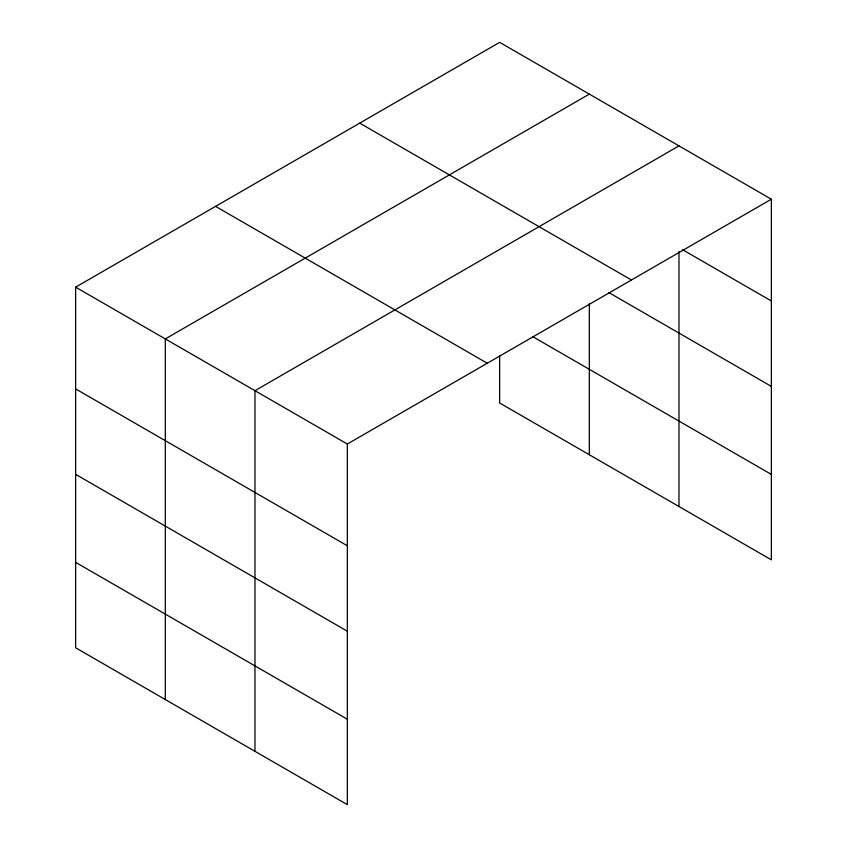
<?xml version="1.0" encoding="UTF-8"?>
<svg xmlns="http://www.w3.org/2000/svg" width="847" height="847" viewBox="0 0 847 847"><rect width="100%" height="100%" fill="white"/><g stroke="black" fill="none" stroke-linecap="round" stroke-linejoin="round"><path stroke-width="1.27" d="M771.363 199.214L499.656 42.35L75.637 287.154L75.637 647.786L347.344 804.65L347.344 444.019L771.363 199.214L771.363 559.846L499.656 402.981L499.656 355.666M678.987 251.58L678.987 506.506M589.321 94.112L165.303 338.916L165.303 699.548M678.987 145.885L254.968 390.689L254.968 751.31M682.407 249.611L771.363 300.971M359.731 123.133L631.438 280.008M608.612 292.437L771.363 386.401M532.572 336.555L771.363 474.415M215.562 206.372L487.269 363.236M75.637 287.154L347.344 444.019M75.637 388.911L347.344 545.775M75.637 474.341L347.344 631.206M75.637 562.355L347.344 719.219M589.321 303.628L589.321 454.744"/></g></svg>
